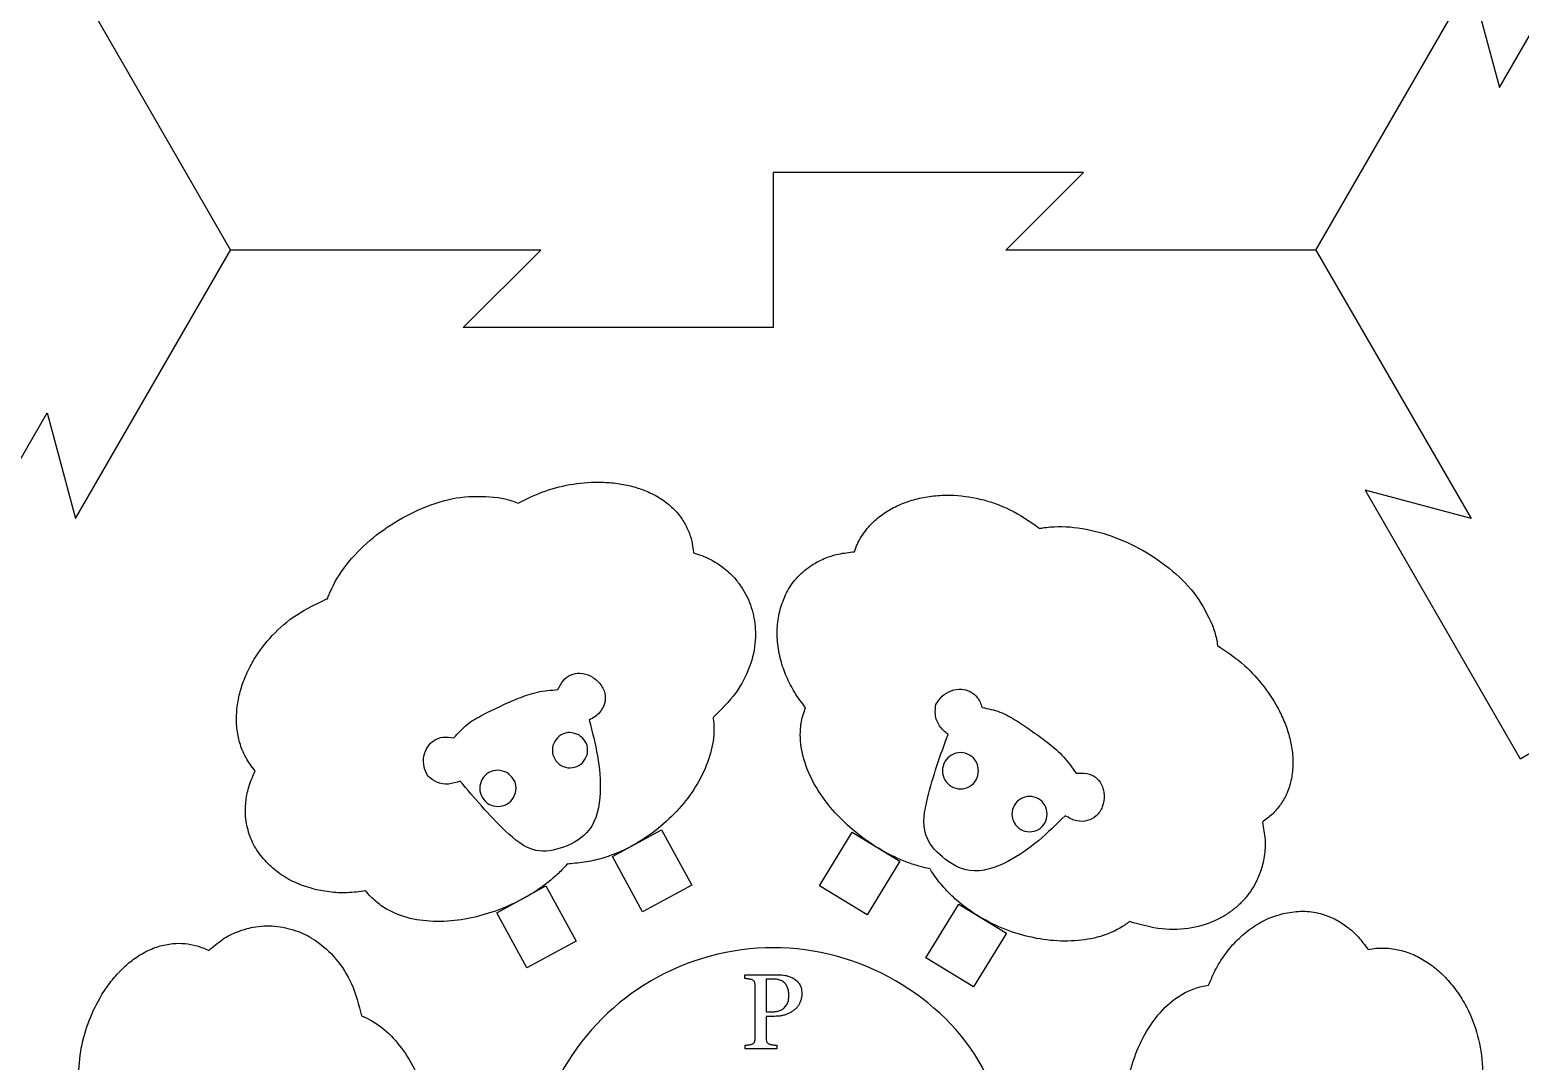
# Model space of a CAD drawing. Extents: x 1 to 437, y 7 to 187.
# Drawn here: x 153.1 to 216, y 52.3 to 95.8 of the extents above; entities that cross this region are included whole.
import ezdxf

# ---------------------------------------------------------------- set-up
doc = ezdxf.new("R2010")
doc.units = 0
doc.layers.add('Base', color=7, linetype='CONTINUOUS')

msp = doc.modelspace()

# ---------------------------------------------------------------- linework, layer by layer
at = {"layer": 'Base', "color": 1}
for p, q in [((215.169643, 93.391026), (221.717198, 104.731725)), ((155.043341, 97.863145), (161.590894, 86.522451)), ((207.423684, 86.522454), (213.971243, 97.863151)), ((213.971243, 97.863151), (215.169643, 93.391026)), ((197.602486, 89.79635), (184.507372, 89.79635)), ((184.507372, 89.79635), (184.507372, 83.248671)), ((194.328709, 86.522448), (197.602486, 89.79635)), ((155.043372, 75.181752), (161.590931, 86.522448)), ((174.686039, 86.522448), (161.590931, 86.522448)), ((171.412261, 83.248671), (174.686039, 86.522448)), ((207.42382, 86.522448), (194.328709, 86.522448)), ((207.423684, 86.522454), (213.971243, 75.181755)), ((184.507372, 83.248671), (171.412261, 83.248671)), ((147.297549, 68.313112), (153.845108, 79.653814)), ((153.845108, 79.653814), (155.043372, 75.181752)), ((213.971243, 75.181755), (209.499067, 76.37998)), ((209.499067, 76.37998), (216.04662, 65.039281)), ((216.04662, 65.039281), (221.717068, 68.313121))]:
    msp.add_line(p, q, dxfattribs=at)
at = {"layer": 'Base', "color": 7}
for p, q in [((173.728524, 75.833826), (173.728242, 75.833897)), ((195.720267, 74.794506), (195.746062, 74.764453)), ((165.64231, 71.785843), (165.681234, 71.793152)), ((203.269032, 69.815632), (203.268919, 69.815915)), ((176.293549, 66.044283), (176.293549, 66.044283)), ((173.259011, 64.450475), (173.259011, 64.450475)), ((193.176003, 64.530564), (193.176003, 64.530564)), ((196.07355, 62.699481), (196.07355, 62.699481))]:
    msp.add_line(p, q, dxfattribs=at)
at = {"layer": 'Base', "color": 3}
for p, q in [((191.375676, 67.332596), (191.375676, 67.332596)), ((169.932215, 64.292363), (169.932215, 64.292363)), ((177.718537, 60.907957), (179.789864, 62.036129)), ((179.789864, 62.036129), (181.060372, 59.703554)), ((186.456724, 59.675656), (187.841537, 61.942233)), ((187.841537, 61.942233), (189.854222, 60.712495)), ((178.989045, 58.57539), (177.718537, 60.907957)), ((189.854222, 60.712495), (188.469411, 58.445918)), ((172.833338, 58.536528), (174.904665, 59.664692)), ((174.904665, 59.664692), (176.175173, 57.332122)), ((181.060372, 59.703554), (178.989045, 58.57539)), ((188.469411, 58.445918), (186.456724, 59.675656)), ((174.103846, 56.203953), (172.833338, 58.536528)), ((190.953046, 56.630667), (192.337857, 58.897245)), ((192.337857, 58.897245), (194.350544, 57.667507)), ((176.175173, 57.332122), (174.103846, 56.203953)), ((194.350544, 57.667507), (192.96573, 55.400929)), ((192.96573, 55.400929), (190.953046, 56.630667)), ((183.302422, 55.756292), (183.302422, 55.912838)), ((183.302422, 55.912838), (184.731172, 55.912838)), ((183.73677, 53.209677), (183.73677, 55.467455)), ((184.517267, 55.732038), (184.206382, 55.732038)), ((184.206382, 55.732038), (184.206382, 54.349589)), ((185.712334, 55.141138), (185.712314, 55.141135)), ((184.206382, 54.349589), (184.43128, 54.349589)), ((184.556967, 54.157766), (184.206394, 54.157766)), ((184.206394, 54.157766), (184.206394, 53.209677)), ((185.042025, 54.607557), (185.042037, 54.607557)), ((183.317848, 52.784134), (183.317848, 52.940679)), ((184.660611, 52.940679), (184.660611, 52.784134)), ((184.660611, 52.784134), (183.317848, 52.784134))]:
    msp.add_line(p, q, dxfattribs=at)
at = {"layer": 'Base', "color": 7}
for points, knots in [([(173.728168, 75.8339), (174.103249, 76.019557), (174.84783, 76.388108), (176.050363, 76.66974), (177.083491, 76.744006), (177.918695, 76.678135), (178.554617, 76.553055), (179.16099, 76.350439), (179.72349, 76.062882), (180.225198, 75.683883), (180.614112, 75.246642), (180.888518, 74.771514), (181.069566, 74.275053), (181.111363, 73.921655), (181.132785, 73.740536)], [0, 0, 0, 0, 1.251958, 2.485289, 3.676408, 4.345879, 4.993175, 5.616029, 6.258057, 6.879718, 7.492089, 7.999547, 8.518499, 9.064076, 9.064076, 9.064076, 9.064076]), ([(187.932616, 73.778995), (187.971872, 73.888364), (188.050232, 74.106675), (188.217926, 74.412655), (188.468417, 74.774212), (188.843092, 75.164423), (189.367207, 75.541647), (189.957678, 75.832597), (190.599314, 76.037023), (191.279048, 76.155028), (192.167243, 76.191671), (193.26862, 76.042385), (194.555969, 75.597645), (195.322957, 75.068573), (195.720267, 74.794506)], [0, 0, 0, 0, 0.348145, 0.69493, 1.042906, 1.665886, 2.306566, 2.970991, 3.632205, 4.320242, 5.034636, 6.291367, 7.633225, 9.075382, 9.075382, 9.075382, 9.075382]), ([(165.681234, 71.793158), (165.692089, 71.824589), (165.713863, 71.887637), (165.749955, 71.980985), (165.946001, 72.450945), (166.453539, 73.273879), (167.449953, 74.295507), (168.662227, 75.161289), (170.018252, 75.793155), (171.451893, 76.177271), (172.413911, 76.107292), (172.883872, 76.073106)], [0, 0, 0, 0, 0.099751, 0.200094, 0.30018, 1.62736, 3.064099, 4.558588, 6.068824, 7.539736, 8.944602, 8.944602, 8.944602, 8.944602]), ([(172.883872, 76.073106), (172.97978, 76.054215), (173.171461, 76.016461), (173.454131, 75.93723), (173.637004, 75.868315), (173.728524, 75.833826)], [0, 0, 0, 0, 0.293193, 0.585974, 0.879291, 0.879291, 0.879291, 0.879291]), ([(195.746065, 74.764453), (195.778713, 74.770766), (195.844201, 74.783431), (195.943089, 74.798851), (196.448108, 74.864055), (197.41456, 74.835975), (198.797522, 74.483872), (200.153448, 73.866902), (201.378673, 73.008484), (202.428147, 71.958972), (202.848552, 71.090852), (203.053927, 70.666761)], [0, 0, 0, 0, 0.09975, 0.200093, 0.30018, 1.62736, 3.064098, 4.558587, 6.068823, 7.539735, 8.944599, 8.944599, 8.944599, 8.944599]), ([(181.132785, 73.740536), (181.36713, 73.660719), (181.826462, 73.504273), (182.430907, 73.109308), (182.879896, 72.677636), (183.198576, 72.247966), (183.419427, 71.850412), (183.587053, 71.426132), (183.70005, 70.980497), (183.756512, 70.518413), (183.753267, 69.824973), (183.543866, 68.880536), (182.943632, 67.736867), (182.302588, 67.110915), (181.962061, 66.778405)], [0, 0, 0, 0, 0.740209, 1.450858, 2.145117, 2.598485, 3.05098, 3.505585, 3.963234, 4.426506, 4.8984, 6.038279, 7.29164, 8.711871, 8.711871, 8.711871, 8.711871]), ([(184.820631, 71.435483), (184.90541, 71.669574), (185.074775, 72.13722), (185.528728, 72.747811), (186.069894, 73.201794), (186.660261, 73.509959), (187.269058, 73.707023), (187.705518, 73.754363), (187.932616, 73.778995)], [0, 0, 0, 0, 0.74365, 1.4856, 2.251305, 2.843678, 3.474054, 4.157832, 4.157832, 4.157832, 4.157832]), ([(162.627942, 64.533784), (162.552854, 64.622466), (162.402972, 64.799482), (162.221832, 65.0977), (162.033959, 65.49541), (161.883364, 66.014994), (161.818737, 66.657503), (161.861999, 67.31434), (162.005782, 67.972226), (162.243453, 68.619895), (162.655816, 69.407417), (163.335798, 70.286589), (164.364622, 71.1791), (165.206306, 71.578795), (165.64231, 71.785843)], [0, 0, 0, 0, 0.348145, 0.694929, 1.042906, 1.665885, 2.306566, 2.970991, 3.632204, 4.320241, 5.034637, 6.291368, 7.633224, 9.07538, 9.07538, 9.07538, 9.07538]), ([(185.869775, 67.194493), (185.710137, 67.404285), (185.396798, 67.816069), (185.050323, 68.497244), (184.799088, 69.213998), (184.667488, 69.959058), (184.654627, 70.717631), (184.76593, 71.198844), (184.820664, 71.435483)], [0, 0, 0, 0, 0.78949, 1.549627, 2.281393, 3.060639, 3.811332, 4.537671, 4.537671, 4.537671, 4.537671]), ([(203.053927, 70.666761), (203.085522, 70.574257), (203.148666, 70.389378), (203.221385, 70.104964), (203.25314, 69.912135), (203.269032, 69.815632)], [0, 0, 0, 0, 0.293194, 0.585976, 0.87929, 0.87929, 0.87929, 0.87929]), ([(203.268919, 69.815974), (203.617242, 69.583973), (204.308707, 69.123422), (205.153872, 68.222814), (205.734758, 67.365234), (206.095302, 66.608986), (206.304946, 65.995724), (206.432665, 65.369283), (206.464882, 64.738364), (206.387514, 64.114374), (206.203309, 63.558944), (205.929038, 63.083738), (205.589614, 62.678715), (205.30446, 62.465818), (205.158317, 62.356708)], [0, 0, 0, 0, 1.251957, 2.485288, 3.676407, 4.345878, 4.993173, 5.616026, 6.258054, 6.879716, 7.492085, 7.999543, 8.518496, 9.064074, 9.064074, 9.064074, 9.064074]), ([(181.962061, 66.778405), (181.967558, 66.738691), (181.978572, 66.659113), (181.990374, 66.538718), (182.015678, 66.119786), (181.923159, 65.368619), (181.531118, 64.337227), (180.915418, 63.354389), (180.112389, 62.46046), (179.157825, 61.691032), (178.213735, 61.163737), (177.35319, 60.842279), (176.615922, 60.657897), (176.109705, 60.618791), (175.854941, 60.59911)], [0, 0, 0, 0, 0.120267, 0.240994, 0.3628, 1.379169, 2.477033, 3.650678, 4.838152, 6.066259, 7.313356, 8.062668, 8.818136, 9.58355, 9.58355, 9.58355, 9.58355]), ([(191.128766, 60.38722), (190.944237, 60.429253), (190.571626, 60.514127), (190.02639, 60.708305), (189.306004, 61.030193), (188.447729, 61.548351), (187.520764, 62.309271), (186.716227, 63.192826), (186.087007, 64.175343), (185.690172, 65.231578), (185.618277, 66.067818), (185.693776, 66.615873), (185.762118, 66.910973), (185.833768, 67.099667), (185.869775, 67.194493)], [0, 0, 0, 0, 0.56735, 1.145625, 1.732656, 2.932819, 4.139895, 5.319038, 6.50404, 7.618843, 8.674784, 8.976064, 9.276992, 9.580992, 9.580992, 9.580992, 9.580992]), ([(176.293549, 66.044283), (176.396978, 65.960939), (176.600769, 65.796725), (176.699121, 65.397689), (176.597154, 65.010105), (176.31045, 64.724492), (175.921667, 64.620487), (175.531273, 64.723982), (175.246446, 65.010326), (175.142127, 65.399023), (175.246121, 65.790124), (175.530797, 66.07222), (175.925548, 66.186565), (176.169657, 66.092184), (176.293549, 66.044283)], [0, 0, 0, 0, 0.389272, 0.766998, 1.156269, 1.545539, 1.923265, 2.312537, 2.701808, 3.079534, 3.468805, 3.858076, 4.235802, 4.625073, 4.625073, 4.625073, 4.625073]), ([(193.176003, 64.530564), (193.154987, 64.395773), (193.113579, 64.130188), (192.809168, 63.837801), (192.412077, 63.729463), (192.010818, 63.837801), (191.718668, 64.130189), (191.610251, 64.530563), (191.718668, 64.930938), (192.010818, 65.223324), (192.412077, 65.331662), (192.809168, 65.223324), (193.113579, 64.930938), (193.154987, 64.665355), (193.176003, 64.530564)], [0, 0, 0, 0, 0.399792, 0.787727, 1.18752, 1.587311, 1.975245, 2.375037, 2.774828, 3.162761, 3.562553, 3.962345, 4.350279, 4.75007, 4.75007, 4.75007, 4.75007]), ([(163.101491, 60.66697), (162.941152, 60.857436), (162.62084, 61.237932), (162.31903, 61.936362), (162.196451, 62.632018), (162.224756, 63.297374), (162.358493, 63.923139), (162.535725, 64.324795), (162.627942, 64.533784)], [0, 0, 0, 0, 0.74365, 1.485599, 2.251305, 2.843679, 3.474055, 4.157834, 4.157834, 4.157834, 4.157834]), ([(173.259011, 64.450475), (173.365235, 64.364879), (173.574534, 64.196225), (173.675543, 63.786405), (173.570823, 63.388344), (173.276368, 63.095013), (172.877079, 62.988198), (172.476136, 63.094492), (172.18361, 63.388571), (172.076471, 63.787774), (172.183275, 64.189446), (172.475646, 64.479166), (172.881065, 64.596601), (173.131771, 64.49967), (173.259011, 64.450475)], [0, 0, 0, 0, 0.399793, 0.787728, 1.18752, 1.587312, 1.975245, 2.375037, 2.774828, 3.162762, 3.562554, 3.962347, 4.350282, 4.750072, 4.750072, 4.750072, 4.750072]), ([(196.07355, 62.699481), (196.053088, 62.568237), (196.012769, 62.309642), (195.716369, 62.02495), (195.329728, 61.919462), (194.939028, 62.02495), (194.654566, 62.309642), (194.549, 62.699481), (194.654565, 63.089321), (194.939029, 63.374013), (195.329728, 63.479499), (195.716369, 63.374013), (196.01277, 63.089321), (196.053088, 62.830725), (196.07355, 62.699481)], [0, 0, 0, 0, 0.389271, 0.766997, 1.156268, 1.545539, 1.923265, 2.312536, 2.701808, 3.079533, 3.468804, 3.858075, 4.2358, 4.625072, 4.625072, 4.625072, 4.625072]), ([(205.158317, 62.356708), (205.206367, 62.11385), (205.300548, 61.637833), (205.260721, 60.916885), (205.111377, 60.312213), (204.898611, 59.821394), (204.664745, 59.431354), (204.38112, 59.074046), (204.051689, 58.75337), (203.679743, 58.473431), (203.077584, 58.12952), (202.154976, 57.83865), (200.864413, 57.786632), (200.0018, 58.028817), (199.543574, 58.157467)], [0, 0, 0, 0, 0.740211, 1.45086, 2.145119, 2.598488, 3.050982, 3.505586, 3.963235, 4.426507, 4.898401, 6.038281, 7.291642, 8.711874, 8.711874, 8.711874, 8.711874]), ([(167.298867, 59.45506), (167.037363, 59.421706), (166.524077, 59.356238), (165.760927, 59.39677), (165.014581, 59.537568), (164.303541, 59.796131), (163.640166, 60.164279), (163.279074, 60.501277), (163.101505, 60.666998)], [0, 0, 0, 0, 0.78949, 1.549627, 2.281392, 3.060638, 3.811332, 4.537672, 4.537672, 4.537672, 4.537672]), ([(175.823634, 60.605843), (175.694969, 60.467053), (175.435161, 60.186799), (174.99438, 59.8117), (174.355422, 59.348773), (173.477547, 58.864561), (172.355088, 58.442248), (171.187638, 58.187276), (170.022145, 58.133612), (168.908998, 58.318055), (168.148847, 58.673918), (167.711966, 59.01333), (167.490573, 59.220066), (167.362985, 59.376464), (167.298867, 59.45506)], [0, 0, 0, 0, 0.56735, 1.145625, 1.732656, 2.93282, 4.139897, 5.31904, 6.504041, 7.618843, 8.674788, 8.976067, 9.276995, 9.580995, 9.580995, 9.580995, 9.580995]), ([(199.543574, 58.157467), (199.511928, 58.132853), (199.448515, 58.083529), (199.350155, 58.013106), (199.000001, 57.781727), (198.303214, 57.486263), (197.21398, 57.310086), (196.054968, 57.351879), (194.879288, 57.600357), (193.735662, 58.042321), (192.806967, 58.59628), (192.098302, 59.180803), (191.56999, 59.727106), (191.283014, 60.145949), (191.138587, 60.35674)], [0, 0, 0, 0, 0.120266, 0.240994, 0.362799, 1.379168, 2.477032, 3.650678, 4.838151, 6.066258, 7.313356, 8.062667, 8.818135, 9.583549, 9.583549, 9.583549, 9.583549]), ([(206.036666, 58.502729), (206.281784, 58.546353), (206.77146, 58.633502), (207.527223, 58.545662), (208.190967, 58.303992), (208.753029, 57.946801), (209.228089, 57.518099), (209.487317, 57.163783), (209.622198, 56.979426)], [0, 0, 0, 0, 0.743649, 1.485599, 2.251303, 2.843677, 3.474053, 4.157832, 4.157832, 4.157832, 4.157832]), ([(160.67166, 56.942085), (160.857955, 57.105126), (161.223106, 57.424697), (161.867378, 57.75068), (162.465711, 57.923679), (162.997157, 57.98483), (163.451873, 57.977314), (163.903129, 57.910364), (164.345552, 57.78538), (164.773962, 57.603242), (165.372875, 57.253708), (166.086082, 56.600145), (166.776414, 55.508492), (166.997981, 54.640356), (167.115679, 54.179195)], [0, 0, 0, 0, 0.740209, 1.450857, 2.145115, 2.598485, 3.05098, 3.505583, 3.963237, 4.426507, 4.898401, 6.038281, 7.291642, 8.711874, 8.711874, 8.711874, 8.711874]), ([(202.888432, 55.473649), (202.990299, 55.716796), (203.190244, 56.194048), (203.606921, 56.834692), (204.102031, 57.410645), (204.681472, 57.897142), (205.331985, 58.287567), (205.80438, 58.431782), (206.036683, 58.502701)], [0, 0, 0, 0, 0.789491, 1.549629, 2.281394, 3.060638, 3.811332, 4.537673, 4.537673, 4.537673, 4.537673]), ([(155.156445, 51.576183), (155.183202, 51.993841), (155.236318, 52.822943), (155.593684, 54.005181), (156.045926, 54.937034), (156.520584, 55.627398), (156.946863, 56.115586), (157.425518, 56.539414), (157.955799, 56.882776), (158.534876, 57.127769), (159.107995, 57.245958), (159.656672, 57.246034), (160.177144, 57.154596), (160.504095, 57.014093), (160.67166, 56.942085)], [0, 0, 0, 0, 1.251958, 2.485288, 3.676407, 4.345879, 4.993174, 5.616026, 6.258055, 6.879717, 7.492088, 7.999546, 8.518499, 9.064077, 9.064077, 9.064077, 9.064077]), ([(209.622198, 56.979426), (209.736543, 57.000114), (209.964785, 57.041408), (210.313619, 57.049172), (210.751983, 57.013017), (211.277253, 56.883647), (211.865997, 56.618361), (212.413202, 56.252473), (212.911058, 55.799012), (213.35312, 55.269349), (213.828955, 54.518473), (214.250345, 53.490004), (214.508872, 52.152761), (214.434177, 51.223994), (214.395485, 50.74288)], [0, 0, 0, 0, 0.348145, 0.694931, 1.042906, 1.665886, 2.306566, 2.970993, 3.632206, 4.320243, 5.034636, 6.291368, 7.633224, 9.075381, 9.075381, 9.075381, 9.075381]), ([(199.622656, 47.515592), (199.566793, 47.696415), (199.453991, 48.061543), (199.349535, 48.63082), (199.268106, 49.415637), (199.287705, 50.418003), (199.4832, 51.601239), (199.846114, 52.739766), (200.382388, 53.775945), (201.098698, 54.647732), (201.786955, 55.128114), (202.299334, 55.336759), (202.589069, 55.425123), (202.788307, 55.457419), (202.888432, 55.473649)], [0, 0, 0, 0, 0.56735, 1.145626, 1.732656, 2.932819, 4.139895, 5.319039, 6.50404, 7.618844, 8.674785, 8.976064, 9.276993, 9.580992, 9.580992, 9.580992, 9.580992]), ([(167.115679, 54.179195), (167.152819, 54.164096), (167.22724, 54.13384), (167.337408, 54.083869), (167.712866, 53.896316), (168.317138, 53.440612), (169.014329, 52.585398), (169.557643, 51.560767), (169.930293, 50.418359), (170.119354, 49.206968), (170.103961, 48.125715), (169.95208, 47.219731), (169.743124, 46.489048), (169.523884, 46.031099), (169.413547, 45.800627)], [0, 0, 0, 0, 0.120266, 0.240993, 0.362799, 1.379167, 2.477032, 3.650678, 4.838151, 6.066258, 7.313356, 8.062668, 8.818136, 9.583548, 9.583548, 9.583548, 9.583548])]:
    msp.add_open_spline(points, degree=3, knots=knots, dxfattribs=at)
at = {"layer": 'Base', "color": 3}
for points, knots in [([(175.410207, 67.959694), (175.475716, 68.097442), (175.599246, 68.357193), (175.947718, 68.605475), (176.371454, 68.690952), (176.818785, 68.547811), (177.20334, 68.243137), (177.426645, 67.816107), (177.411438, 67.357791), (177.17578, 66.930899), (176.890556, 66.761176), (176.732667, 66.667223)], [0, 0, 0, 0, 0.451041, 0.850529, 1.233055, 1.707868, 2.207466, 2.676203, 3.095411, 3.532824, 4.075198, 4.075198, 4.075198, 4.075198]), ([(191.375676, 67.332596), (191.453229, 67.456026), (191.612191, 67.70902), (192.008251, 67.933537), (192.434007, 68.005749), (192.830818, 67.89648), (193.165935, 67.626368), (193.267256, 67.353126), (193.322482, 67.204193)], [0, 0, 0, 0, 0.431683, 0.884823, 1.316862, 1.696192, 2.087123, 2.555489, 2.555489, 2.555489, 2.555489]), ([(171.01682, 65.914144), (171.189259, 66.110446), (171.539897, 66.509606), (172.241925, 66.905501), (172.978473, 67.258209), (173.73526, 67.60433), (174.547577, 67.888053), (175.119909, 67.935585), (175.410207, 67.959694)], [0, 0, 0, 0, 0.778456, 1.582919, 2.388573, 3.234386, 4.080095, 4.950588, 4.950588, 4.950588, 4.950588]), ([(191.884371, 66.059376), (191.755256, 66.171436), (191.496218, 66.396256), (191.312465, 66.875009), (191.355848, 67.189057), (191.375676, 67.332596)], [0, 0, 0, 0, 0.508479, 1.020139, 1.450867, 1.450867, 1.450867, 1.450867]), ([(193.322482, 67.204193), (193.578703, 67.153008), (194.099706, 67.048927), (194.793575, 66.6389), (195.467302, 66.177383), (196.145446, 65.695047), (196.797317, 65.133422), (197.124645, 64.661534), (197.290673, 64.422182)], [0, 0, 0, 0, 0.778457, 1.58292, 2.388573, 3.234388, 4.080096, 4.950589, 4.950589, 4.950589, 4.950589]), ([(176.732667, 66.667223), (176.98946, 65.666354), (177.381872, 64.136899), (176.961072, 61.987695), (175.715542, 61.246695), (174.318118, 60.995618), (172.797714, 62.287892), (171.882936, 63.384529), (171.289207, 64.096292)], [0, 0, 0, 0, 3.105233, 4.745186, 6.038691, 7.214057, 8.746461, 11.580399, 11.580399, 11.580399, 11.580399]), ([(169.932215, 64.292363), (169.864098, 64.42124), (169.72448, 64.685402), (169.728073, 65.140656), (169.878401, 65.545486), (170.171451, 65.834491), (170.572931, 65.989658), (170.860227, 65.940784), (171.01682, 65.914144)], [0, 0, 0, 0, 0.431681, 0.884822, 1.316859, 1.696195, 2.087126, 2.555493, 2.555493, 2.555493, 2.555493]), ([(196.832593, 62.630664), (196.09421, 61.90784), (194.965869, 60.803274), (192.894204, 60.093095), (191.629713, 60.801255), (190.713562, 61.885922), (191.072504, 63.848769), (191.56483, 65.189309), (191.884371, 66.059376)], [0, 0, 0, 0, 3.105233, 4.745186, 6.038693, 7.214057, 8.746462, 11.580403, 11.580403, 11.580403, 11.580403]), ([(171.289207, 64.096292), (171.127602, 64.040505), (170.803382, 63.928584), (170.296893, 64.008826), (170.046609, 64.203421), (169.932215, 64.292363)], [0, 0, 0, 0, 0.50848, 1.02014, 1.45087, 1.45087, 1.45087, 1.45087]), ([(197.290673, 64.422182), (197.442721, 64.434324), (197.729437, 64.457221), (198.118693, 64.279575), (198.404582, 63.955346), (198.504296, 63.496379), (198.43271, 63.011006), (198.174544, 62.604103), (197.770027, 62.388115), (197.282502, 62.378752), (196.992903, 62.540894), (196.832593, 62.63065)], [0, 0, 0, 0, 0.451042, 0.85053, 1.233057, 1.707867, 2.207466, 2.676207, 3.095414, 3.532827, 4.075197, 4.075197, 4.075197, 4.075197]), ([(183.73677, 55.467455), (183.736353, 55.484066), (183.735543, 55.516319), (183.727774, 55.562867), (183.716603, 55.606518), (183.694971, 55.646624), (183.657982, 55.678148), (183.610097, 55.701058), (183.555811, 55.716374), (183.500364, 55.730471), (183.445697, 55.739956), (183.393859, 55.746852), (183.346463, 55.752587), (183.316516, 55.755106), (183.302422, 55.756292)], [0, 0, 0, 0, 0.04979, 0.09667, 0.141259, 0.18459, 0.230914, 0.28438, 0.342731, 0.399861, 0.455986, 0.509032, 0.556757, 0.599185, 0.599185, 0.599185, 0.599185]), ([(185.042037, 54.607557), (185.057476, 54.630978), (185.087657, 54.676762), (185.121022, 54.750736), (185.142268, 54.825502), (185.155013, 54.898037), (185.163563, 54.966122), (185.166556, 55.038039), (185.163192, 55.115751), (185.153135, 55.201216), (185.137164, 55.286562), (185.113441, 55.369273), (185.078981, 55.445788), (185.034068, 55.516216), (184.97796, 55.579759), (184.90915, 55.633928), (184.829475, 55.67805), (184.737138, 55.709944), (184.631546, 55.728891), (184.556712, 55.730952), (184.517267, 55.732038)], [0, 0, 0, 0, 0.084058, 0.164317, 0.242272, 0.31663, 0.385092, 0.447989, 0.532328, 0.618158, 0.705964, 0.792584, 0.875642, 0.956788, 1.042337, 1.128651, 1.218238, 1.314315, 1.420414, 1.538668, 1.538668, 1.538668, 1.538668]), ([(184.731172, 55.912838), (184.822619, 55.908925), (184.996395, 55.901489), (185.239393, 55.829908), (185.442305, 55.713225), (185.598585, 55.555965), (185.696947, 55.358462), (185.707108, 55.214958), (185.712334, 55.141138)], [0, 0, 0, 0, 0.27379, 0.520281, 0.751793, 0.96905, 1.176955, 1.3972, 1.3972, 1.3972, 1.3972]), ([(185.712314, 55.141135), (185.710409, 55.088657), (185.706711, 54.986824), (185.674006, 54.840387), (185.62042, 54.707198), (185.547549, 54.587919), (185.458101, 54.482336), (185.352467, 54.393667), (185.236926, 54.318717), (185.113336, 54.257919), (184.982445, 54.212448), (184.845454, 54.181028), (184.702982, 54.161268), (184.606111, 54.158944), (184.556967, 54.157766)], [0, 0, 0, 0, 0.157277, 0.305191, 0.447469, 0.586163, 0.722758, 0.860734, 0.998336, 1.13507, 1.272907, 1.413031, 1.556158, 1.703531, 1.703531, 1.703531, 1.703531]), ([(184.43128, 54.349589), (184.480997, 54.350967), (184.574514, 54.353559), (184.705297, 54.377615), (184.816369, 54.418871), (184.907998, 54.47315), (184.985219, 54.534035), (185.023498, 54.583578), (185.042025, 54.607557)], [0, 0, 0, 0, 0.149053, 0.280366, 0.396968, 0.502429, 0.599026, 0.689631, 0.689631, 0.689631, 0.689631]), ([(183.317848, 52.940679), (183.331366, 52.941875), (183.361931, 52.944577), (183.412997, 52.949874), (183.470687, 52.955837), (183.527011, 52.962957), (183.574008, 52.971875), (183.614888, 52.984957), (183.651112, 53.004963), (183.684174, 53.033299), (183.708811, 53.068403), (183.725258, 53.109848), (183.735179, 53.157598), (183.73622, 53.191658), (183.73677, 53.209677)], [0, 0, 0, 0, 0.040713, 0.09205, 0.154017, 0.214702, 0.262341, 0.29732, 0.34304, 0.385491, 0.426886, 0.470332, 0.518404, 0.572403, 0.572403, 0.572403, 0.572403]), ([(184.206394, 53.209677), (184.206876, 53.193176), (184.207806, 53.161331), (184.216611, 53.115742), (184.22999, 53.073653), (184.253552, 53.035707), (184.290508, 53.005658), (184.330485, 52.985659), (184.373744, 52.973082), (184.420627, 52.964041), (184.478002, 52.955597), (184.54022, 52.948361), (184.601613, 52.942974), (184.64137, 52.941428), (184.660611, 52.940679)], [0, 0, 0, 0, 0.049446, 0.09543, 0.138817, 0.181394, 0.227271, 0.279805, 0.314481, 0.362121, 0.42295, 0.488431, 0.550015, 0.607774, 0.607774, 0.607774, 0.607774])]:
    msp.add_open_spline(points, degree=3, knots=knots, dxfattribs=at)
at = {"layer": 'Base', "color": 5}
msp.add_open_spline([(194.733807, 46.830091), (194.452734, 45.027339), (193.898924, 41.475303), (189.827612, 37.564807), (184.516756, 36.115844), (179.150134, 37.564801), (175.242763, 41.475297), (173.792722, 46.83009), (175.242764, 52.184882), (179.150135, 56.095374), (184.516756, 57.54433), (189.827611, 56.095368), (193.898924, 52.184876), (194.452734, 48.632842), (194.733807, 46.830091)], degree=3, knots=[0, 0, 0, 0, 5.346988, 10.535385, 15.882353, 21.229364, 26.417773, 31.764762, 37.111746, 42.300154, 47.647164, 52.994132, 58.182527, 63.52951, 63.52951, 63.52951, 63.52951], dxfattribs=at)

doc.saveas('drawing.dxf')
